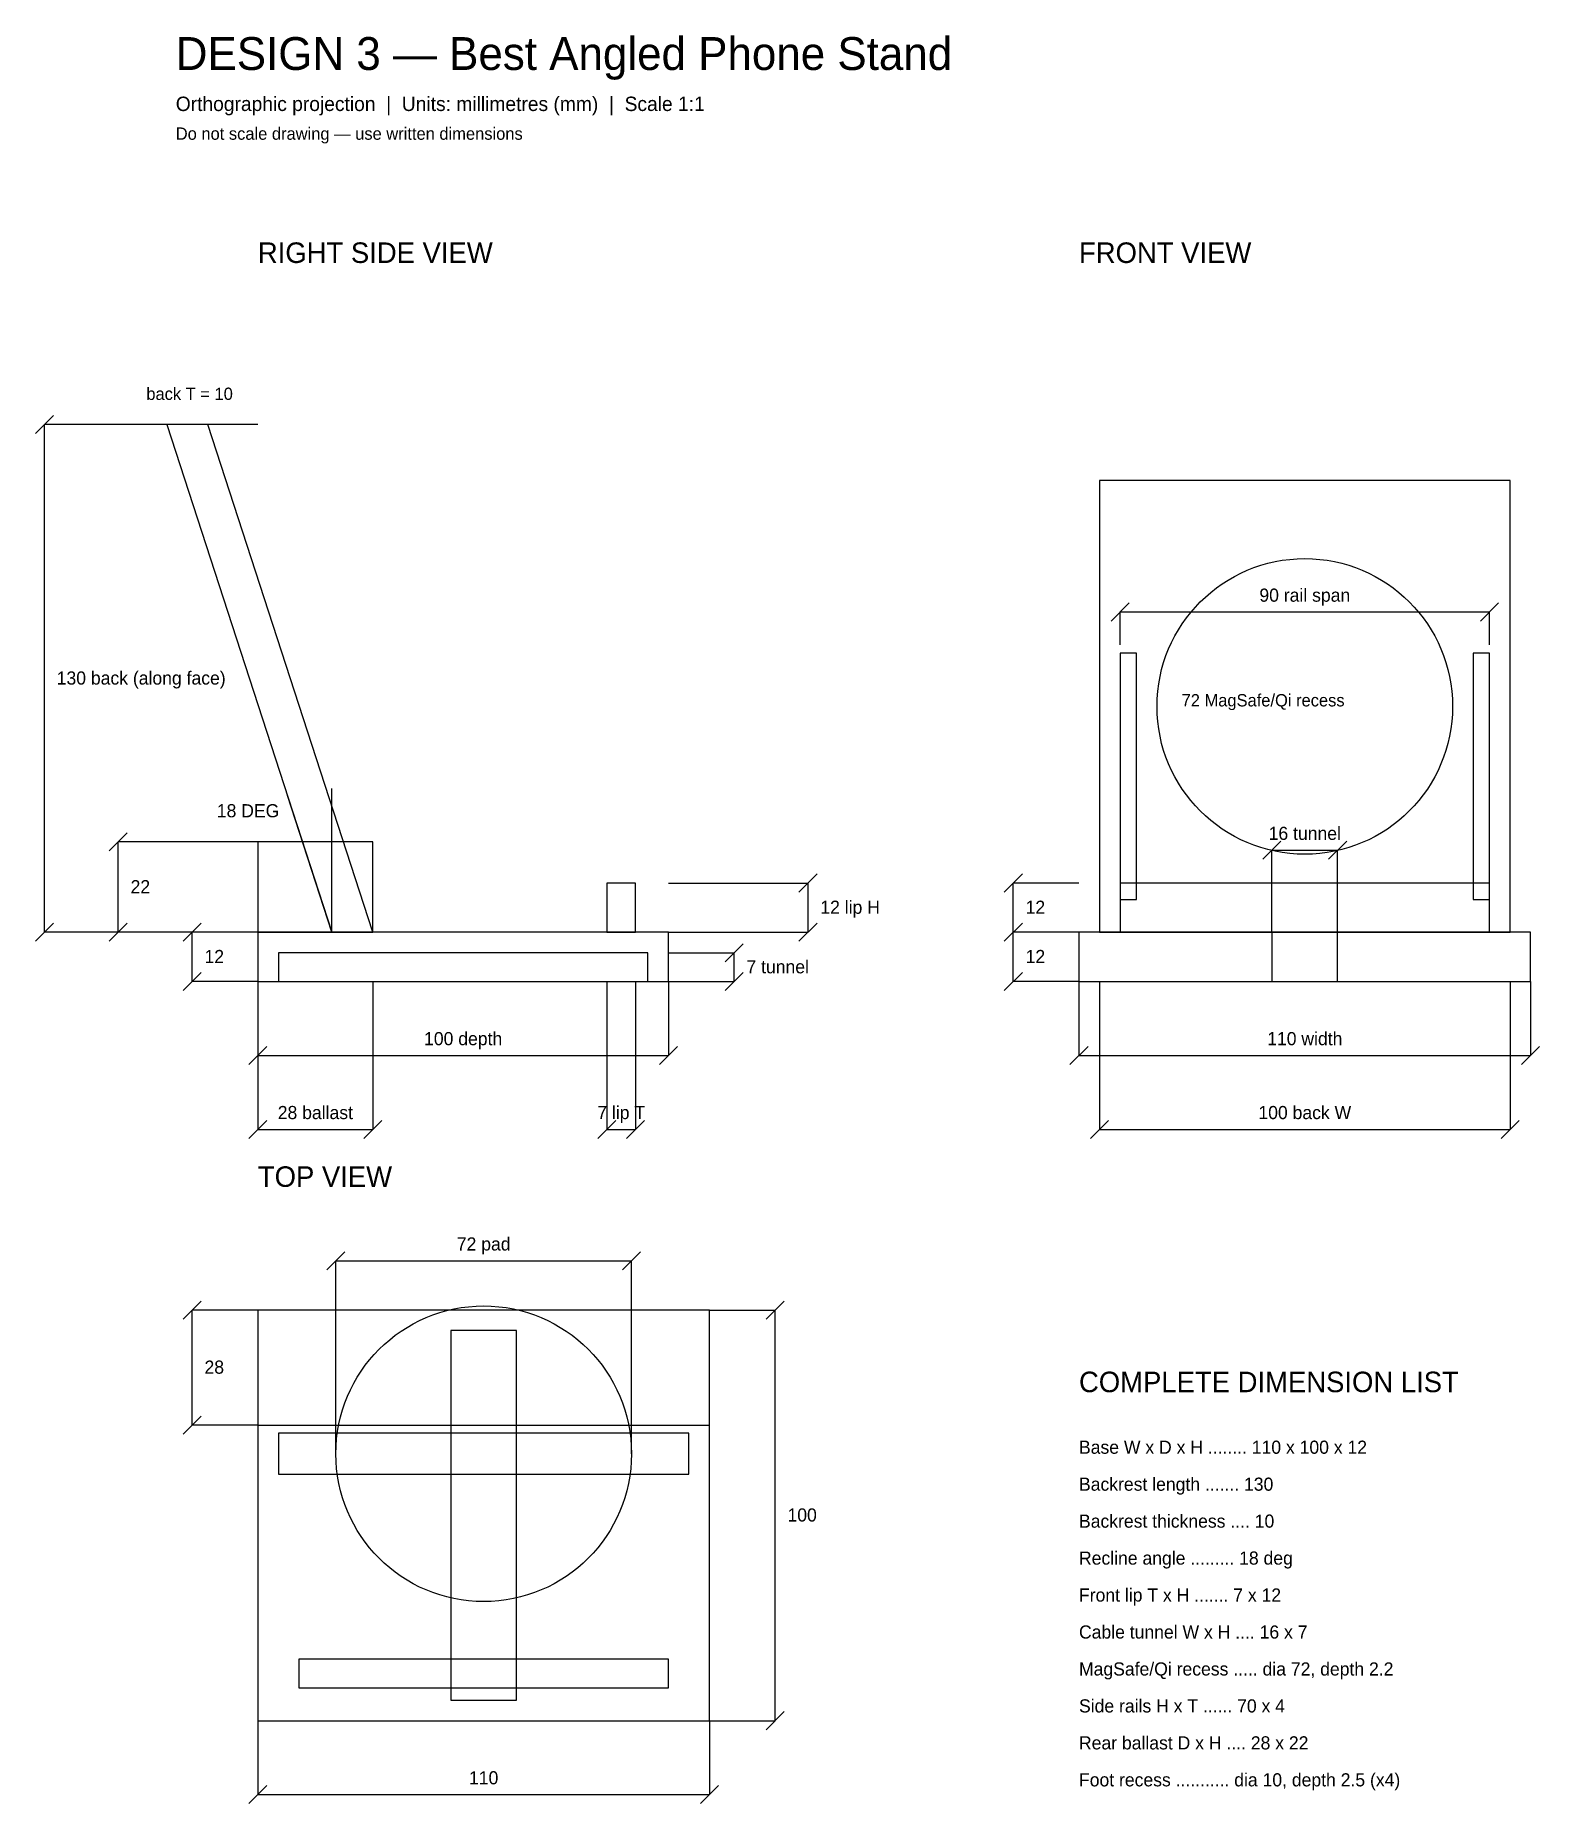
# Model space of a CAD drawing. Header units: millimetres. Extents: x -34 to 332, y -200 to 230.
import ezdxf
from ezdxf.enums import TextEntityAlignment as Align

# ---------------------------------------------------------------- set-up
doc = ezdxf.new("R2010")
doc.units = ezdxf.units.MM
for name, color, linetype in [('DIMS', 1, 'Continuous'), ('GROOVE', 4, 'Continuous'), ('HIDDEN', 8, 'Continuous'), ('OUTLINE', 7, 'Continuous'), ('TEXT', 3, 'Continuous'), ('TITLE', 2, 'Continuous')]:
    doc.layers.add(name, color=color, linetype=linetype)

msp = doc.modelspace()

# ---------------------------------------------------------------- linework, layer by layer
at = {"layer": 'DIMS'}
for p, q in [((-34.2, 133.44), (-29.8, 137.84)), ((20, 135.64), (-32, 135.64)), ((-32, 12), (-32, 135.64)), ((227.8, 87.8), (232.2, 92.2)), ((317.8, 87.8), (322.2, 92.2)), ((230, 82), (230, 90)), ((230, 90), (320, 90)), ((320, 82), (320, 90)), ((38, 12), (27.18, 45.29)), ((38, 12), (38, 47)), ((-16.2, 31.8), (-11.8, 36.2)), ((20, 34), (-14, 34)), ((-14, 12), (-14, 34)), ((264.8, 29.8), (269.2, 34.2)), ((267, 12), (267, 32)), ((267, 32), (283, 32)), ((280.8, 29.8), (285.2, 34.2)), ((283, 12), (283, 32)), ((151.8, 21.8), (156.2, 26.2)), ((201.8, 21.8), (206.2, 26.2)), ((120, 24), (154, 24)), ((154, 12), (154, 24)), ((220, 24), (204, 24)), ((204, 12), (204, 24)), ((-34.2, 9.8), (-29.8, 14.2)), ((-16.2, 9.8), (-11.8, 14.2)), ((1.8, 9.8), (6.2, 14.2)), ((151.8, 9.8), (156.2, 14.2)), ((201.8, 9.8), (206.2, 14.2)), ((201.8, 9.8), (206.2, 14.2)), ((20, 12), (-32, 12)), ((20, 12), (-14, 12)), ((20, 12), (4, 12)), ((4, 0), (4, 12)), ((120, 12), (154, 12)), ((133.8, 4.8), (138.2, 9.2)), ((220, 12), (204, 12)), ((204, 0), (204, 12)), ((220, 12), (204, 12)), ((120, 7), (136, 7)), ((136, 0), (136, 7)), ((1.8, -2.2), (6.2, 2.2)), ((20, 0), (4, 0)), ((20, 0), (20, -18)), ((20, 0), (20, -36)), ((48, 0), (48, -36)), ((105, 0), (105, -36)), ((112, 0), (112, -36)), ((120, 0), (120, -18)), ((120, 0), (136, 0)), ((133.8, -2.2), (138.2, 2.2)), ((201.8, -2.2), (206.2, 2.2)), ((220, 0), (204, 0)), ((220, 0), (220, -18)), ((225, 0), (225, -36)), ((325, 0), (325, -36)), ((330, 0), (330, -18)), ((17.8, -20.2), (22.2, -15.8)), ((117.8, -20.2), (122.2, -15.8)), ((217.8, -20.2), (222.2, -15.8)), ((327.8, -20.2), (332.2, -15.8)), ((20, -18), (120, -18)), ((220, -18), (330, -18)), ((17.8, -38.2), (22.2, -33.8)), ((45.8, -38.2), (50.2, -33.8)), ((102.8, -38.2), (107.2, -33.8)), ((109.8, -38.2), (114.2, -33.8)), ((222.8, -38.2), (227.2, -33.8)), ((322.8, -38.2), (327.2, -33.8)), ((20, -36), (48, -36)), ((105, -36), (112, -36)), ((225, -36), (325, -36)), ((36.8, -70.2), (41.2, -65.8)), ((39, -115), (39, -68)), ((39, -68), (111, -68)), ((108.8, -70.2), (113.2, -65.8)), ((111, -115), (111, -68)), ((1.8, -82.2), (6.2, -77.8)), ((20, -80), (4, -80)), ((4, -108), (4, -80)), ((130, -80), (146, -80)), ((143.8, -82.2), (148.2, -77.8)), ((146, -180), (146, -80)), ((1.8, -110.2), (6.2, -105.8)), ((20, -108), (4, -108)), ((20, -180), (20, -198)), ((130, -180), (130, -198)), ((130, -180), (146, -180)), ((143.8, -182.2), (148.2, -177.8)), ((17.8, -200.2), (22.2, -195.8)), ((20, -198), (130, -198)), ((127.8, -200.2), (132.2, -195.8))]:
    msp.add_line(p, q, dxfattribs=at)
at = {"layer": 'GROOVE'}
for points in [[(267, 0), (283, 0), (283, 12), (267, 12)], [(25, 0), (115, 0), (115, 7), (25, 7)], [(67, -175), (83, -175), (83, -85), (67, -85)]]:
    msp.add_lwpolyline(points, close=True, dxfattribs=at)
at = {"layer": 'HIDDEN'}
for centre in [(275, 67), (75, -115)]:
    msp.add_circle(centre, 36, dxfattribs=at)
at = {"layer": 'OUTLINE'}
for points in [[(38, 12), (48, 12), (7.83, 135.64), (-2.17, 135.64)], [(225, 12), (325, 12), (325, 122), (225, 122)], [(230, 20), (234, 20), (234, 80), (230, 80)], [(316, 20), (320, 20), (320, 80), (316, 80)], [(20, 12), (48, 12), (48, 34), (20, 34)], [(105, 12), (112, 12), (112, 24), (105, 24)], [(230, 12), (320, 12), (320, 24), (230, 24)], [(20, 0), (120, 0), (120, 12), (20, 12)], [(220, 0), (330, 0), (330, 12), (220, 12)], [(20, -180), (130, -180), (130, -80), (20, -80)], [(20, -108), (130, -108), (130, -80), (20, -80)], [(25, -120), (125, -120), (125, -110), (25, -110)], [(30, -172), (120, -172), (120, -165), (30, -165)]]:
    msp.add_lwpolyline(points, close=True, dxfattribs=at)

# ---------------------------------------------------------------- texts
at = {"layer": 'DIMS'}
for s, p in [('90 rail span', (275, 92.5)), ('16 tunnel', (275, 34.5)), ('100 depth', (70, -15.5)), ('110 width', (275, -15.5)), ('28 ballast', (34, -33.5)), ('7 lip T', (108.5, -33.5)), ('100 back W', (275, -33.5)), ('72 pad', (75, -65.5)), ('110', (75, -195.5))]:
    msp.add_text(s, height=3.2, dxfattribs=at).set_placement(p, align=Align.CENTER)
for s, p in [('130 back (along face)', (-29, 72.32)), ('18 DEG', (10, 40)), ('22', (-11, 21.5)), ('12 lip H', (157, 16.5)), ('12', (207, 16.5)), ('12', (7, 4.5)), ('7 tunnel', (139, 2)), ('12', (207, 4.5)), ('28', (7, -95.5)), ('100', (149, -131.5))]:
    msp.add_text(s, height=3.2, dxfattribs=at).set_placement(p)
at = {"layer": 'HIDDEN'}
msp.add_text('72 MagSafe/Qi recess', height=3, dxfattribs=at).set_placement((245, 67))
at = {"layer": 'TEXT'}
for s, height, p in [('Orthographic projection  |  Units: millimetres (mm)  |  Scale 1:1', 3.5, (0, 212)), ('Do not scale drawing — use written dimensions', 3, (0, 205)), ('back T = 10', 3, (-7.17, 141.64)), ('Base W x D x H ........ 110 x 100 x 12', 3.2, (220, -115)), ('Backrest length ....... 130', 3.2, (220, -124)), ('Backrest thickness .... 10', 3.2, (220, -133)), ('Recline angle ......... 18 deg', 3.2, (220, -142)), ('Front lip T x H ....... 7 x 12', 3.2, (220, -151)), ('Cable tunnel W x H .... 16 x 7', 3.2, (220, -160)), ('MagSafe/Qi recess ..... dia 72, depth 2.2', 3.2, (220, -169)), ('Side rails H x T ...... 70 x 4', 3.2, (220, -178)), ('Rear ballast D x H .... 28 x 22', 3.2, (220, -187)), ('Foot recess ........... dia 10, depth 2.5 (x4)', 3.2, (220, -196))]:
    msp.add_text(s, height=height, dxfattribs=at).set_placement(p)
at = {"layer": 'TITLE'}
for s, height, p in [('DESIGN 3 — Best Angled Phone Stand', 8, (0, 222)), ('RIGHT SIDE VIEW', 5, (20, 175)), ('FRONT VIEW', 5, (220, 175)), ('TOP VIEW', 5, (20, -50)), ('COMPLETE DIMENSION LIST', 5, (220, -100))]:
    msp.add_text(s, height=height, dxfattribs=at).set_placement(p)

doc.saveas('drawing.dxf')
